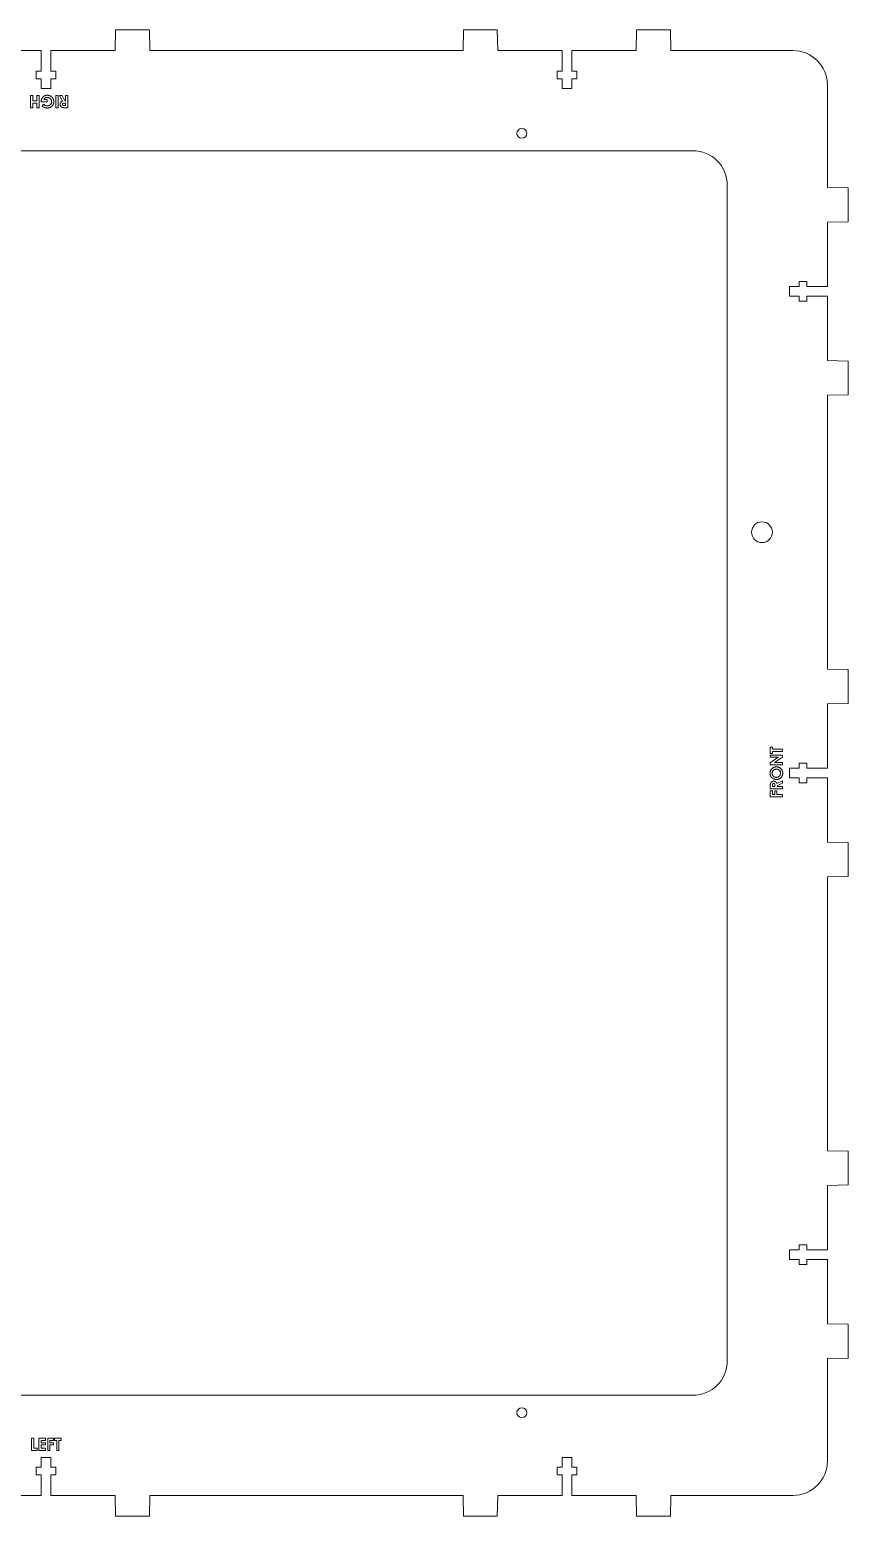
# Model space of a CAD drawing. Header units: millimetres. Extents: x -232 to 232, y -214 to 214.
# Drawn here: x -4.7 to 231.5, y -214.4 to 214.4 of the extents above; entities that cross this region are included whole.
import ezdxf

# ---------------------------------------------------------------- set-up
doc = ezdxf.new("R2010")
doc.units = ezdxf.units.MM

msp = doc.modelspace()

# ---------------------------------------------------------------- linework, layer by layer
at = {"color": 7, "linetype": 'Continuous', "lineweight": 15}
for p, q in [((20.1, 214.45), (20, 208.45)), ((20.1, 214.45), (29.9, 214.45)), ((30, 208.45), (29.9, 214.45)), ((120.45, 214.45), (120.35, 208.45)), ((120.45, 214.45), (130.25, 214.45)), ((130.35, 208.45), (130.25, 214.45)), ((170.45, 214.45), (170.35, 208.45)), ((170.45, 214.45), (180.25, 214.45)), ((180.35, 208.45), (180.25, 214.45)), ((-1.43, 208.45), (-20, 208.45)), ((-1.43, 208.45), (-1.43, 202.45)), ((1.43, 208.45), (20, 208.45)), ((1.43, 208.45), (1.43, 202.45)), ((30, 208.45), (120.35, 208.45)), ((130.35, 208.45), (148.93, 208.45)), ((148.93, 202.45), (148.93, 208.45)), ((151.78, 208.45), (170.35, 208.45)), ((151.78, 208.45), (151.78, 202.45)), ((180.35, 208.45), (215.53, 208.45)), ((-2.8, 202.45), (-2.8, 200.25)), ((-1.43, 202.45), (-2.8, 202.45)), ((1.43, 202.45), (2.8, 202.45)), ((2.8, 202.45), (2.8, 200.25)), ((147.55, 200.25), (147.55, 202.45)), ((147.55, 202.45), (148.93, 202.45)), ((151.78, 202.45), (153.15, 202.45)), ((153.15, 202.45), (153.15, 200.25)), ((-2.8, 200.25), (-1.43, 200.25)), ((-1.43, 200.25), (-1.43, 197.45)), ((-1.43, 197.45), (1.43, 197.45)), ((2.8, 200.25), (1.43, 200.25)), ((1.43, 200.25), (1.43, 197.45)), ((148.93, 200.25), (147.55, 200.25)), ((148.93, 197.45), (148.93, 200.25)), ((151.78, 197.45), (148.93, 197.45)), ((153.15, 200.25), (151.78, 200.25)), ((151.78, 200.25), (151.78, 197.45)), ((225.53, 198.45), (225.53, 168.97)), ((-4.46, 191.95), (-4.46, 195.45)), ((-4.46, 195.45), (-3.84, 195.45)), ((-3.84, 195.45), (-3.84, 193.92)), ((-3.84, 193.92), (-2.62, 193.92)), ((-2.62, 193.3), (-3.84, 193.3)), ((-3.84, 193.3), (-3.84, 191.95)), ((-2.62, 195.45), (-2, 195.45)), ((-2.62, 193.92), (-2.62, 195.45)), ((-2.62, 191.95), (-2.62, 193.3)), ((-2, 195.45), (-2, 191.95)), ((-1.36, 193.66), (-1.37, 193.8)), ((0.38, 193.66), (-1.36, 193.66)), ((-0.62, 194.28), (0.38, 194.28)), ((0.38, 194.28), (0.38, 193.66)), ((2.89, 195.45), (3.52, 195.45)), ((2.89, 191.95), (2.89, 195.45)), ((3.52, 195.45), (3.52, 191.95)), ((4.76, 193.85), (3.95, 195.45)), ((3.95, 195.45), (4.65, 195.45)), ((4.65, 195.45), (5.42, 193.92)), ((5.63, 193.3), (5.39, 193.3)), ((5.42, 193.92), (5.63, 193.92)), ((5.63, 195.45), (6.26, 195.45)), ((5.63, 193.92), (5.63, 195.45)), ((5.63, 192.58), (5.63, 193.3)), ((6.26, 195.45), (6.26, 191.95)), ((-3.84, 191.95), (-4.46, 191.95)), ((-2, 191.95), (-2.62, 191.95)), ((-1.12, 192.51), (-0.65, 192.96)), ((3.52, 191.95), (2.89, 191.95)), ((5.42, 192.58), (5.63, 192.58)), ((6.26, 191.95), (5.53, 191.95)), ((186.62, 179.55), (-149.12, 179.55)), ((196.62, -169.55), (196.62, 169.55)), ((231.53, 168.87), (225.53, 168.97)), ((231.53, 168.87), (231.53, 159.07)), ((225.53, 158.97), (231.53, 159.07)), ((225.53, 158.97), (225.53, 140.39)), ((217.32, 141.77), (217.32, 140.39)), ((219.53, 141.77), (217.32, 141.77)), ((219.53, 140.39), (219.53, 141.77)), ((214.53, 140.39), (214.53, 137.54)), ((217.32, 140.39), (214.53, 140.39)), ((214.53, 137.54), (217.32, 137.54)), ((217.32, 137.54), (217.32, 136.17)), ((225.53, 140.39), (219.53, 140.39)), ((219.53, 137.54), (225.53, 137.54)), ((219.53, 136.17), (219.53, 137.54)), ((225.53, 137.54), (225.53, 118.97)), ((217.32, 136.17), (219.53, 136.17)), ((231.53, 118.87), (225.53, 118.97)), ((231.53, 118.87), (231.53, 109.07)), ((225.53, 108.97), (231.53, 109.07)), ((225.53, 108.97), (225.53, 30)), ((231.53, 29.9), (225.53, 30)), ((231.53, 29.9), (231.53, 20.1)), ((225.53, 20), (231.53, 20.1)), ((225.53, 20), (225.53, 1.43)), ((209.03, 5.61), (209.03, 7.49)), ((209.03, 7.49), (209.65, 7.49)), ((209.65, 5.61), (209.03, 5.61)), ((209.03, 4.53), (209.03, 5.16)), ((209.03, 5.16), (212.53, 5.16)), ((209.03, 2.94), (211.33, 4.53)), ((211.33, 4.53), (209.03, 4.53)), ((209.65, 7.49), (209.65, 6.87)), ((209.65, 6.87), (212.53, 6.87)), ((209.65, 6.24), (209.65, 5.61)), ((212.53, 6.24), (209.65, 6.24)), ((212.53, 4.59), (210.23, 3.01)), ((212.53, 6.87), (212.53, 6.24)), ((212.53, 5.16), (212.53, 4.59)), ((209.03, 2.38), (209.03, 2.94)), ((212.53, 2.38), (209.03, 2.38)), ((210.23, 3.01), (212.53, 3.01)), ((212.53, 3.01), (212.53, 2.38)), ((214.53, 1.43), (214.53, -1.43)), ((217.32, 1.43), (214.53, 1.43)), ((217.32, 2.8), (217.32, 1.43)), ((219.53, 2.8), (217.32, 2.8)), ((219.53, 1.43), (219.53, 2.8)), ((225.53, 1.43), (219.53, 1.43)), ((209.03, -4.53), (209.03, -3.8)), ((209.65, -3.69), (209.65, -3.9)), ((209.65, -3.9), (210.37, -3.9)), ((210.37, -3.9), (210.37, -3.66)), ((210.93, -3.03), (212.53, -2.22)), ((212.53, -2.92), (211, -3.69)), ((211, -3.69), (211, -3.9)), ((211, -3.9), (212.53, -3.9)), ((212.53, -2.22), (212.53, -2.92)), ((212.53, -3.9), (212.53, -4.53)), ((214.53, -1.43), (217.32, -1.43)), ((217.32, -1.43), (217.32, -2.8)), ((217.32, -2.8), (219.53, -2.8)), ((219.53, -1.43), (225.53, -1.43)), ((219.53, -2.8), (219.53, -1.43)), ((225.53, -1.43), (225.53, -20)), ((212.53, -4.53), (209.03, -4.53)), ((209.03, -6.87), (209.03, -5.16)), ((209.03, -5.16), (209.65, -5.16)), ((212.53, -6.87), (209.03, -6.87)), ((209.65, -5.16), (209.65, -6.24)), ((209.65, -6.24), (210.33, -6.24)), ((210.33, -6.24), (210.33, -5.16)), ((210.33, -5.16), (210.95, -5.16)), ((210.95, -5.16), (210.95, -6.24)), ((210.95, -6.24), (212.53, -6.24)), ((212.53, -6.24), (212.53, -6.87)), ((231.53, -20.1), (225.53, -20)), ((231.53, -20.1), (231.53, -29.9)), ((225.53, -30), (231.53, -29.9)), ((225.53, -30), (225.53, -108.97)), ((231.53, -109.07), (225.53, -108.97)), ((231.53, -109.07), (231.53, -118.87)), ((225.53, -118.97), (231.53, -118.87)), ((225.53, -118.97), (225.53, -137.54)), ((217.32, -136.17), (217.32, -137.54)), ((219.53, -136.17), (217.32, -136.17)), ((219.53, -137.54), (219.53, -136.17)), ((214.53, -137.54), (214.53, -140.39)), ((217.32, -137.54), (214.53, -137.54)), ((214.53, -140.39), (217.32, -140.39)), ((217.32, -140.39), (217.32, -141.77)), ((225.53, -137.54), (219.53, -137.54)), ((219.53, -140.39), (225.53, -140.39)), ((219.53, -141.77), (219.53, -140.39)), ((225.53, -140.39), (225.53, -158.97)), ((217.32, -141.77), (219.53, -141.77)), ((231.53, -159.07), (225.53, -158.97)), ((231.53, -159.07), (231.53, -168.87)), ((225.53, -168.97), (231.53, -168.87)), ((225.53, -168.97), (225.53, -198.45)), ((-149.12, -179.55), (186.62, -179.55)), ((-4.17, -195.45), (-4.17, -191.95)), ((-4.17, -191.95), (-3.54, -191.95)), ((-3.54, -191.95), (-3.54, -194.82)), ((-2.02, -195.45), (-2.02, -191.95)), ((-2.02, -191.95), (-0.13, -191.95)), ((-0.13, -192.58), (-1.39, -192.58)), ((-1.39, -192.58), (-1.39, -193.25)), ((-0.13, -191.95), (-0.13, -192.58)), ((0.49, -195.45), (0.49, -191.95)), ((0.49, -191.95), (2.2, -191.95)), ((2.2, -192.58), (1.12, -192.58)), ((1.12, -192.58), (1.12, -193.25)), ((2.2, -191.95), (2.2, -192.58)), ((2.47, -192.58), (2.47, -191.95)), ((2.47, -191.95), (4.35, -191.95)), ((3.1, -192.58), (2.47, -192.58)), ((3.1, -195.45), (3.1, -192.58)), ((4.35, -192.58), (3.72, -192.58)), ((3.72, -192.58), (3.72, -195.45)), ((4.35, -191.95), (4.35, -192.58)), ((-2.56, -195.45), (-4.17, -195.45)), ((-3.54, -194.82), (-2.56, -194.82)), ((-2.56, -194.82), (-2.56, -195.45)), ((-0.13, -195.45), (-2.02, -195.45)), ((-1.39, -193.25), (-0.13, -193.25)), ((-0.13, -193.88), (-1.39, -193.88)), ((-1.39, -193.88), (-1.39, -194.82)), ((-1.39, -194.82), (-0.13, -194.82)), ((-0.13, -193.25), (-0.13, -193.88)), ((-0.13, -194.82), (-0.13, -195.45)), ((1.12, -195.45), (0.49, -195.45)), ((1.12, -193.25), (2.2, -193.25)), ((2.2, -193.88), (1.12, -193.88)), ((1.12, -193.88), (1.12, -195.45)), ((2.2, -193.25), (2.2, -193.88)), ((3.72, -195.45), (3.1, -195.45)), ((-2.8, -202.45), (-2.8, -200.25)), ((-2.8, -200.25), (-1.43, -200.25)), ((-1.43, -200.25), (-1.43, -197.45)), ((-1.43, -197.45), (1.43, -197.45)), ((1.43, -200.25), (1.43, -197.45)), ((2.8, -200.25), (1.43, -200.25)), ((2.8, -202.45), (2.8, -200.25)), ((147.55, -200.25), (147.55, -202.45)), ((148.93, -200.25), (147.55, -200.25)), ((148.93, -197.45), (148.93, -200.25)), ((151.78, -197.45), (148.93, -197.45)), ((151.78, -200.25), (151.78, -197.45)), ((153.15, -200.25), (151.78, -200.25)), ((153.15, -202.45), (153.15, -200.25)), ((-1.43, -202.45), (-2.8, -202.45)), ((-1.43, -208.45), (-1.43, -202.45)), ((1.43, -202.45), (2.8, -202.45)), ((1.43, -208.45), (1.43, -202.45)), ((147.55, -202.45), (148.93, -202.45)), ((148.93, -202.45), (148.93, -208.45)), ((151.78, -202.45), (153.15, -202.45)), ((151.78, -208.45), (151.78, -202.45)), ((-20, -208.45), (-1.43, -208.45)), ((20, -208.45), (1.43, -208.45)), ((20, -208.45), (20.1, -214.45)), ((29.9, -214.45), (30, -208.45)), ((120.35, -208.45), (30, -208.45)), ((120.35, -208.45), (120.45, -214.45)), ((130.25, -214.45), (130.35, -208.45)), ((148.93, -208.45), (130.35, -208.45)), ((170.35, -208.45), (151.78, -208.45)), ((170.35, -208.45), (170.45, -214.45)), ((180.25, -214.45), (180.35, -208.45)), ((215.53, -208.45), (180.35, -208.45)), ((20.1, -214.45), (29.9, -214.45)), ((120.45, -214.45), (130.25, -214.45)), ((170.45, -214.45), (180.25, -214.45))]:
    msp.add_line(p, q, dxfattribs=at)
for centre, radius in [((137.33, 184.55), 1.43), ((206.62, 69.48), 3), ((137.33, -184.55), 1.43)]:
    msp.add_circle(centre, radius, dxfattribs=at)
for centre, start, end in [((215.53, 198.45), 0, 90), ((186.62, 169.55), 0, 90), ((186.62, -169.55), 270, 0), ((215.53, -198.45), 270, 0)]:
    msp.add_arc(centre, 10, start, end, dxfattribs=at)
for points, knots in [([(-1.37, 193.8), (-1.37, 193.84), (-1.37, 193.92), (-1.36, 194.03), (-1.34, 194.15), (-1.31, 194.26), (-1.28, 194.37), (-1.24, 194.47), (-1.19, 194.58), (-1.13, 194.69), (-1.07, 194.79), (-1, 194.88), (-0.93, 194.97), (-0.86, 195.05), (-0.78, 195.13), (-0.7, 195.2), (-0.61, 195.26), (-0.52, 195.32), (-0.42, 195.37), (-0.32, 195.42), (-0.21, 195.46), (-0.1, 195.49), (0.01, 195.51), (0.13, 195.53), (0.25, 195.54), (0.33, 195.54), (0.37, 195.54)], [0, 0, 0, 0, 0.0419561, 0.0838374, 0.1253297, 0.1668251, 0.2084872, 0.2506579, 0.2931106, 0.3364618, 0.3796157, 0.4216808, 0.4630152, 0.5037472, 0.5437176, 0.5834649, 0.6231529, 0.6628895, 0.7028108, 0.7428727, 0.7836392, 0.8248405, 0.866918, 0.9100605, 0.9542098, 1, 1, 1, 1]), ([(0.36, 194.91), (0.33, 194.91), (0.27, 194.91), (0.19, 194.9), (0.11, 194.89), (0.04, 194.88), (-0.04, 194.85), (-0.11, 194.83), (-0.17, 194.8), (-0.23, 194.76), (-0.29, 194.72), (-0.35, 194.67), (-0.4, 194.62), (-0.45, 194.56), (-0.5, 194.5), (-0.54, 194.43), (-0.59, 194.36), (-0.61, 194.31), (-0.62, 194.28)], [0, 0, 0, 0, 0.069342, 0.136133, 0.200535, 0.262767, 0.323389, 0.382953, 0.440937, 0.498748, 0.556278, 0.614728, 0.673714, 0.734792, 0.797576, 0.86229, 0.929678, 1, 1, 1, 1]), ([(1.64, 193.68), (1.64, 193.72), (1.63, 193.81), (1.62, 193.93), (1.59, 194.05), (1.55, 194.16), (1.5, 194.27), (1.43, 194.37), (1.36, 194.46), (1.27, 194.56), (1.18, 194.64), (1.08, 194.71), (0.97, 194.77), (0.86, 194.82), (0.74, 194.86), (0.62, 194.89), (0.49, 194.91), (0.4, 194.91), (0.36, 194.91)], [0, 0, 0, 0, 0.063874, 0.125841, 0.186457, 0.246336, 0.306267, 0.366955, 0.42886, 0.492563, 0.556595, 0.619071, 0.681028, 0.742582, 0.804912, 0.86786, 0.932938, 1, 1, 1, 1]), ([(0.37, 195.54), (0.42, 195.54), (0.5, 195.54), (0.64, 195.53), (0.76, 195.51), (0.89, 195.48), (1.01, 195.45), (1.12, 195.41), (1.23, 195.36), (1.34, 195.3), (1.45, 195.24), (1.55, 195.17), (1.64, 195.1), (1.73, 195.02), (1.81, 194.93), (1.88, 194.83), (1.95, 194.73), (2.02, 194.63), (2.08, 194.52), (2.13, 194.4), (2.17, 194.29), (2.21, 194.17), (2.23, 194.05), (2.25, 193.93), (2.26, 193.81), (2.27, 193.72), (2.27, 193.68)], [0, 0, 0, 0, 0.045177, 0.089554, 0.132591, 0.175068, 0.216835, 0.258412, 0.299395, 0.34053, 0.381365, 0.421966, 0.462143, 0.502292, 0.542775, 0.583285, 0.62468, 0.666691, 0.70889, 0.750592, 0.791965, 0.832957, 0.874428, 0.915866, 0.957652, 1, 1, 1, 1]), ([(0.41, 192.49), (0.45, 192.49), (0.53, 192.49), (0.66, 192.51), (0.78, 192.54), (0.89, 192.57), (1, 192.62), (1.1, 192.68), (1.19, 192.75), (1.28, 192.83), (1.37, 192.92), (1.44, 193.02), (1.5, 193.12), (1.55, 193.22), (1.59, 193.33), (1.62, 193.44), (1.63, 193.56), (1.64, 193.64), (1.64, 193.68)], [0, 0, 0, 0, 0.067193, 0.13194, 0.195206, 0.257151, 0.318871, 0.380526, 0.442962, 0.506874, 0.570467, 0.632465, 0.693241, 0.753455, 0.813441, 0.873852, 0.936105, 1, 1, 1, 1]), ([(2.27, 193.68), (2.26, 193.63), (2.26, 193.51), (2.24, 193.35), (2.2, 193.19), (2.15, 193.03), (2.09, 192.88), (2.01, 192.74), (1.92, 192.6), (1.84, 192.52), (1.81, 192.47)], [0, 0, 0, 0, 0.129258, 0.255246, 0.378909, 0.50093, 0.623252, 0.746433, 0.871368, 1, 1, 1, 1]), ([(4.11, 192.94), (4.11, 192.97), (4.11, 193.03), (4.11, 193.11), (4.13, 193.18), (4.15, 193.25), (4.17, 193.32), (4.2, 193.39), (4.23, 193.45), (4.27, 193.51), (4.31, 193.57), (4.36, 193.62), (4.41, 193.67), (4.47, 193.71), (4.54, 193.75), (4.6, 193.79), (4.68, 193.82), (4.73, 193.84), (4.76, 193.85)], [0, 0, 0, 0, 0.068738, 0.134783, 0.198527, 0.260938, 0.320957, 0.379897, 0.438493, 0.496142, 0.55425, 0.612731, 0.672493, 0.733974, 0.796799, 0.861942, 0.929401, 1, 1, 1, 1]), ([(5.39, 193.3), (5.36, 193.3), (5.3, 193.3), (5.22, 193.29), (5.14, 193.28), (5.07, 193.28), (5.01, 193.27), (4.96, 193.25), (4.91, 193.23), (4.87, 193.21), (4.84, 193.19), (4.81, 193.16), (4.79, 193.14), (4.77, 193.1), (4.75, 193.07), (4.74, 193.02), (4.73, 192.98), (4.73, 192.95), (4.73, 192.94)], [0, 0, 0, 0, 0.105558, 0.202122, 0.290736, 0.370617, 0.442748, 0.507764, 0.565672, 0.616562, 0.663447, 0.708377, 0.753458, 0.798569, 0.845127, 0.893728, 0.944698, 1, 1, 1, 1]), ([(-0.46, 192.03), (-0.49, 192.04), (-0.55, 192.06), (-0.63, 192.11), (-0.72, 192.16), (-0.8, 192.22), (-0.88, 192.28), (-0.96, 192.35), (-1.04, 192.43), (-1.09, 192.48), (-1.12, 192.51)], [0, 0, 0, 0, 0.111803, 0.227404, 0.345669, 0.467905, 0.594194, 0.724668, 0.859642, 1, 1, 1, 1]), ([(-0.65, 192.96), (-0.61, 192.92), (-0.53, 192.85), (-0.41, 192.75), (-0.29, 192.67), (-0.16, 192.6), (-0.02, 192.55), (0.12, 192.52), (0.26, 192.49), (0.36, 192.49), (0.41, 192.49)], [0, 0, 0, 0, 0.134447, 0.263807, 0.389241, 0.511496, 0.632427, 0.753439, 0.87526, 1, 1, 1, 1]), ([(0.39, 191.86), (0.35, 191.86), (0.28, 191.86), (0.17, 191.87), (0.06, 191.88), (-0.05, 191.9), (-0.16, 191.92), (-0.26, 191.95), (-0.36, 191.99), (-0.43, 192.01), (-0.46, 192.03)], [0, 0, 0, 0, 0.128976, 0.256614, 0.382375, 0.50745, 0.631232, 0.754221, 0.877301, 1, 1, 1, 1]), ([(1.81, 192.47), (1.78, 192.45), (1.74, 192.4), (1.67, 192.33), (1.59, 192.26), (1.51, 192.2), (1.43, 192.15), (1.35, 192.1), (1.27, 192.05), (1.18, 192.01), (1.09, 191.98), (1, 191.95), (0.9, 191.92), (0.8, 191.9), (0.7, 191.88), (0.6, 191.87), (0.5, 191.86), (0.43, 191.86), (0.39, 191.86)], [0, 0, 0, 0, 0.063787, 0.126616, 0.188343, 0.249479, 0.309864, 0.370656, 0.430675, 0.491278, 0.551874, 0.613065, 0.675167, 0.737705, 0.801473, 0.866116, 0.93226, 1, 1, 1, 1]), ([(5.53, 191.95), (5.48, 191.95), (5.39, 191.95), (5.25, 191.96), (5.13, 191.96), (5.02, 191.97), (4.91, 191.99), (4.82, 192.01), (4.74, 192.03), (4.67, 192.05), (4.61, 192.08), (4.55, 192.11), (4.49, 192.15), (4.44, 192.19), (4.39, 192.23), (4.34, 192.28), (4.3, 192.33), (4.26, 192.39), (4.22, 192.45), (4.19, 192.51), (4.16, 192.58), (4.14, 192.64), (4.13, 192.72), (4.11, 192.79), (4.11, 192.87), (4.11, 192.92), (4.11, 192.94)], [0, 0, 0, 0, 0.072858, 0.140126, 0.202191, 0.258785, 0.31065, 0.356897, 0.398298, 0.435139, 0.469338, 0.502878, 0.535973, 0.569621, 0.602796, 0.636402, 0.67065, 0.705713, 0.741084, 0.776499, 0.811858, 0.848034, 0.884571, 0.922007, 0.960215, 1, 1, 1, 1]), ([(4.73, 192.94), (4.73, 192.92), (4.74, 192.88), (4.75, 192.83), (4.77, 192.78), (4.8, 192.74), (4.84, 192.7), (4.88, 192.66), (4.93, 192.63), (4.98, 192.62), (5.02, 192.61), (5.06, 192.6), (5.11, 192.59), (5.16, 192.59), (5.21, 192.58), (5.28, 192.58), (5.34, 192.58), (5.39, 192.58), (5.42, 192.58)], [0, 0, 0, 0, 0.063753, 0.124452, 0.185322, 0.2467, 0.3093, 0.372394, 0.436875, 0.505164, 0.543418, 0.588552, 0.639762, 0.697972, 0.76333, 0.83502, 0.913895, 1, 1, 1, 1]), ([(208.94, -0.06), (208.94, 0), (208.94, 0.12), (208.97, 0.3), (209.01, 0.47), (209.07, 0.63), (209.14, 0.79), (209.24, 0.94), (209.35, 1.08), (209.47, 1.22), (209.61, 1.34), (209.75, 1.45), (209.91, 1.54), (210.07, 1.62), (210.24, 1.68), (210.41, 1.72), (210.6, 1.75), (210.72, 1.75), (210.79, 1.75)], [0, 0, 0, 0, 0.06339, 0.125146, 0.185632, 0.245954, 0.30608, 0.367189, 0.429735, 0.494367, 0.559193, 0.622224, 0.684166, 0.74583, 0.807448, 0.870008, 0.933934, 1, 1, 1, 1]), ([(210.78, 1.12), (210.74, 1.12), (210.65, 1.12), (210.53, 1.1), (210.42, 1.07), (210.31, 1.04), (210.2, 0.99), (210.1, 0.93), (210, 0.86), (209.91, 0.78), (209.83, 0.69), (209.76, 0.59), (209.7, 0.49), (209.65, 0.39), (209.61, 0.28), (209.58, 0.17), (209.57, 0.05), (209.56, -0.03), (209.56, -0.07)], [0, 0, 0, 0, 0.06594, 0.129793, 0.192178, 0.253271, 0.31471, 0.376274, 0.438965, 0.503168, 0.567324, 0.629646, 0.690646, 0.751234, 0.811752, 0.872786, 0.935539, 1, 1, 1, 1]), ([(211.99, -0.06), (211.99, -0.02), (211.98, 0.06), (211.97, 0.18), (211.94, 0.29), (211.9, 0.4), (211.85, 0.5), (211.79, 0.6), (211.72, 0.69), (211.64, 0.78), (211.55, 0.86), (211.45, 0.93), (211.35, 0.99), (211.25, 1.04), (211.14, 1.08), (211.02, 1.1), (210.9, 1.12), (210.82, 1.12), (210.78, 1.12)], [0, 0, 0, 0, 0.064154, 0.126225, 0.18686, 0.24696, 0.307449, 0.368154, 0.43008, 0.494144, 0.558255, 0.620851, 0.682832, 0.744011, 0.80587, 0.868955, 0.933241, 1, 1, 1, 1]), ([(210.79, 1.75), (210.85, 1.75), (210.97, 1.75), (211.15, 1.72), (211.33, 1.68), (211.49, 1.62), (211.65, 1.55), (211.81, 1.46), (211.95, 1.35), (212.09, 1.22), (212.21, 1.09), (212.32, 0.95), (212.41, 0.8), (212.49, 0.64), (212.54, 0.48), (212.59, 0.31), (212.61, 0.13), (212.61, 0.01), (212.61, -0.06)], [0, 0, 0, 0, 0.065727, 0.129517, 0.191735, 0.253178, 0.314337, 0.375767, 0.438439, 0.502797, 0.567123, 0.629551, 0.690479, 0.751079, 0.811597, 0.872921, 0.935497, 1, 1, 1, 1]), ([(210.77, -1.88), (210.73, -1.88), (210.65, -1.88), (210.53, -1.87), (210.41, -1.85), (210.29, -1.82), (210.18, -1.79), (210.07, -1.75), (209.96, -1.7), (209.85, -1.64), (209.75, -1.58), (209.65, -1.51), (209.56, -1.44), (209.47, -1.35), (209.39, -1.27), (209.31, -1.18), (209.24, -1.08), (209.18, -0.98), (209.12, -0.87), (209.07, -0.76), (209.03, -0.65), (209, -0.53), (208.97, -0.42), (208.95, -0.3), (208.94, -0.18), (208.94, -0.1), (208.94, -0.06)], [0, 0, 0, 0, 0.04311, 0.085674, 0.127581, 0.169041, 0.21041, 0.252012, 0.29364, 0.335573, 0.377458, 0.418864, 0.460044, 0.501039, 0.542035, 0.583215, 0.624904, 0.667124, 0.709386, 0.751216, 0.79259, 0.833563, 0.874841, 0.916027, 0.957864, 1, 1, 1, 1]), ([(209.03, -3.8), (209.03, -3.75), (209.03, -3.66), (209.03, -3.52), (209.04, -3.4), (209.05, -3.29), (209.06, -3.19), (209.08, -3.1), (209.1, -3.02), (209.12, -2.95), (209.15, -2.88), (209.18, -2.82), (209.22, -2.77), (209.26, -2.71), (209.3, -2.66), (209.35, -2.62), (209.41, -2.57), (209.46, -2.53), (209.52, -2.5), (209.59, -2.47), (209.65, -2.44), (209.72, -2.42), (209.79, -2.4), (209.86, -2.39), (209.94, -2.38), (209.99, -2.38), (210.02, -2.38)], [0, 0, 0, 0, 0.07287, 0.14015, 0.202226, 0.258829, 0.310354, 0.356955, 0.398363, 0.434877, 0.469082, 0.502627, 0.536024, 0.569399, 0.60258, 0.636436, 0.67069, 0.705555, 0.740932, 0.776353, 0.811718, 0.848008, 0.884551, 0.921994, 0.960208, 1, 1, 1, 1]), ([(209.56, -0.07), (209.56, -0.11), (209.57, -0.19), (209.58, -0.31), (209.61, -0.42), (209.65, -0.53), (209.7, -0.64), (209.76, -0.74), (209.83, -0.83), (209.91, -0.92), (209.99, -1), (210.09, -1.07), (210.19, -1.12), (210.3, -1.17), (210.41, -1.21), (210.53, -1.24), (210.65, -1.25), (210.74, -1.26), (210.78, -1.26)], [0, 0, 0, 0, 0.064609, 0.127512, 0.188521, 0.248708, 0.308598, 0.368812, 0.429888, 0.492802, 0.555743, 0.617485, 0.678969, 0.740198, 0.80236, 0.866245, 0.931707, 1, 1, 1, 1]), ([(210.01, -3.01), (209.99, -3.01), (209.96, -3.01), (209.9, -3.02), (209.85, -3.04), (209.81, -3.07), (209.77, -3.11), (209.74, -3.16), (209.71, -3.21), (209.69, -3.25), (209.68, -3.3), (209.67, -3.33), (209.67, -3.38), (209.66, -3.43), (209.66, -3.49), (209.65, -3.55), (209.65, -3.62), (209.65, -3.66), (209.65, -3.69)], [0, 0, 0, 0, 0.063759, 0.124463, 0.185338, 0.246721, 0.309327, 0.372427, 0.437618, 0.505913, 0.54417, 0.58852, 0.640531, 0.697946, 0.763309, 0.835005, 0.913887, 1, 1, 1, 1]), ([(210.37, -3.66), (210.37, -3.63), (210.37, -3.57), (210.37, -3.49), (210.36, -3.41), (210.35, -3.35), (210.34, -3.29), (210.33, -3.23), (210.31, -3.19), (210.29, -3.15), (210.27, -3.11), (210.24, -3.08), (210.21, -3.06), (210.18, -3.04), (210.14, -3.03), (210.1, -3.01), (210.06, -3.01), (210.03, -3.01), (210.01, -3.01)], [0, 0, 0, 0, 0.10554, 0.202086, 0.290685, 0.370553, 0.44267, 0.507675, 0.565573, 0.616455, 0.663331, 0.708862, 0.753412, 0.798515, 0.845064, 0.893873, 0.944708, 1, 1, 1, 1]), ([(210.02, -2.38), (210.05, -2.38), (210.1, -2.38), (210.18, -2.39), (210.26, -2.4), (210.33, -2.42), (210.4, -2.44), (210.46, -2.47), (210.53, -2.5), (210.58, -2.54), (210.64, -2.58), (210.69, -2.63), (210.74, -2.68), (210.79, -2.74), (210.83, -2.81), (210.86, -2.88), (210.9, -2.95), (210.92, -3), (210.93, -3.03)], [0, 0, 0, 0, 0.068738, 0.134783, 0.198527, 0.260938, 0.320957, 0.379897, 0.438493, 0.496142, 0.55425, 0.612731, 0.672493, 0.733974, 0.796799, 0.861942, 0.929401, 1, 1, 1, 1]), ([(212.61, -0.06), (212.61, -0.12), (212.61, -0.25), (212.58, -0.43), (212.54, -0.61), (212.48, -0.78), (212.4, -0.94), (212.31, -1.09), (212.2, -1.23), (212.07, -1.37), (211.93, -1.49), (211.79, -1.59), (211.63, -1.68), (211.47, -1.76), (211.31, -1.81), (211.14, -1.86), (210.96, -1.88), (210.84, -1.88), (210.77, -1.88)], [0, 0, 0, 0, 0.066747, 0.131149, 0.193728, 0.255238, 0.316404, 0.378042, 0.440419, 0.504569, 0.568668, 0.630995, 0.692295, 0.752621, 0.813204, 0.874019, 0.93616, 1, 1, 1, 1]), ([(210.78, -1.26), (210.83, -1.25), (210.92, -1.25), (211.06, -1.23), (211.19, -1.2), (211.31, -1.15), (211.43, -1.09), (211.53, -1.02), (211.63, -0.93), (211.69, -0.86), (211.72, -0.83)], [0, 0, 0, 0, 0.134803, 0.264191, 0.38845, 0.510537, 0.630421, 0.750679, 0.873459, 1, 1, 1, 1]), ([(211.72, -0.83), (211.74, -0.8), (211.78, -0.74), (211.84, -0.65), (211.88, -0.56), (211.92, -0.47), (211.95, -0.37), (211.97, -0.27), (211.98, -0.16), (211.99, -0.09), (211.99, -0.06)], [0, 0, 0, 0, 0.127991, 0.2530984, 0.3761841, 0.4989363, 0.6215259, 0.7457069, 0.8715754, 1, 1, 1, 1])]:
    msp.add_open_spline(points, degree=3, knots=knots, dxfattribs=at)

doc.saveas('drawing.dxf')
